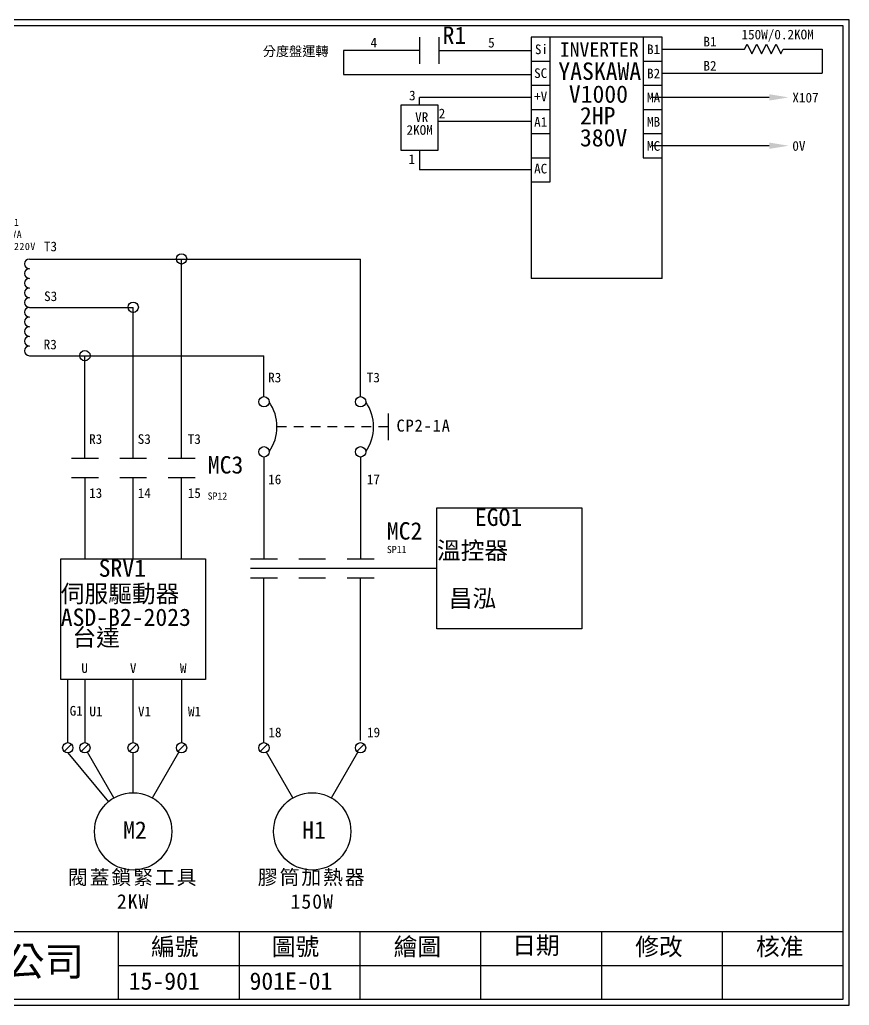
# Model space of a CAD drawing. Extents: x 10 to 297, y 3 to 207.
# Drawn here: x 125.3 to 297, y 3 to 207 of the extents above; entities that cross this region are included whole.
import ezdxf
from ezdxf import colors
from ezdxf.entities.mleader import LeaderData, LeaderLine
from ezdxf.math import Vec2, Vec3

# ---------------------------------------------------------------- set-up
doc = ezdxf.new("R2010")
doc.units = 0
doc.linetypes.add('HIDDEN9', pattern=[3.5, 2, -1.5])
doc.layers.get('0').update_dxf_attribs({"linetype": 'CONTINUOUS'})
doc.layers.add('圖框層', color=7, linetype='CONTINUOUS')
doc.layers.add('標尺寸層', color=3, linetype='CONTINUOUS')
doc.styles.add('STSL', font='kaiu.ttf')
doc.styles.add('標楷體', font='kaiu.ttf')

msp = doc.modelspace()

# ---------------------------------------------------------------- linework, layer by layer
for p, q in [((258.3, 203.39), (231.15, 203.39)), ((231.15, 203.39), (231.15, 153.39)), ((231.15, 203.39), (231.15, 193.39)), ((231.15, 203.39), (231.15, 198.39)), ((235.1, 198.39), (235.1, 203.39)), ((254.35, 203.39), (254.35, 198.39)), ((258.3, 153.39), (258.3, 203.39)), ((258.3, 198.39), (258.3, 203.39)), ((208.05, 200.6), (192.28, 200.6)), ((192.28, 200.6), (192.28, 195.6)), ((212.02, 200.6), (231.15, 200.6)), ((258.3, 200.89), (275.33, 200.89)), ((275.33, 200.89), (275.83, 201.89)), ((275.83, 201.89), (276.83, 199.89)), ((276.83, 199.89), (277.83, 201.89)), ((277.83, 201.89), (278.83, 199.89)), ((278.83, 199.89), (279.83, 201.89)), ((279.83, 201.89), (280.83, 199.89)), ((280.83, 199.89), (281.83, 201.89)), ((281.83, 201.89), (282.83, 199.89)), ((282.83, 199.89), (283.33, 200.89)), ((283.33, 200.89), (291.36, 200.89)), ((291.36, 200.89), (291.36, 195.89)), ((231.15, 198.39), (235.1, 198.39)), ((235.1, 193.39), (235.1, 198.39)), ((254.35, 198.39), (258.3, 198.39)), ((254.35, 198.39), (254.35, 193.39)), ((258.3, 193.39), (258.3, 198.39)), ((258.3, 195.89), (291.36, 195.89)), ((192.28, 195.6), (231.15, 195.6)), ((231.15, 193.39), (235.1, 193.39)), ((235.1, 188.39), (235.1, 193.39)), ((254.35, 193.39), (258.3, 193.39)), ((254.35, 193.39), (254.35, 188.39)), ((258.3, 188.39), (258.3, 193.39)), ((208.01, 189.34), (208.01, 190.89)), ((231.15, 190.89), (208.01, 190.89)), ((204.21, 189.34), (211.8, 189.34)), ((204.21, 179.87), (204.21, 189.34)), ((211.8, 189.34), (211.8, 179.87)), ((231.15, 188.39), (235.1, 188.39)), ((235.1, 183.39), (235.1, 188.39)), ((254.35, 188.39), (258.3, 188.39)), ((254.35, 188.39), (254.35, 183.39)), ((258.3, 183.39), (258.3, 188.39)), ((231.15, 185.89), (211.8, 185.89)), ((231.15, 183.39), (235.1, 183.39)), ((235.1, 178.39), (235.1, 183.39)), ((254.35, 183.39), (258.3, 183.39)), ((254.35, 183.39), (258.3, 183.39)), ((254.35, 183.39), (254.35, 178.39)), ((258.3, 178.39), (258.3, 183.39)), ((211.8, 179.87), (204.21, 179.87)), ((208.01, 179.87), (208.01, 175.89)), ((231.15, 178.39), (235.1, 178.39)), ((235.1, 173.39), (235.1, 178.39)), ((254.35, 178.39), (258.3, 178.39)), ((231.15, 175.89), (208.01, 175.89)), ((231.15, 173.39), (235.1, 173.39)), ((258.3, 153.39), (231.15, 153.39)), ((158.78, 70.43), (158.78, 57.36)), ((136, 57.05), (134.49, 55.53)), ((139.54, 57.05), (138.03, 55.53)), ((144.77, 45.92), (139.32, 55.36)), ((149.53, 57.04), (148.01, 55.53)), ((152.77, 45.92), (158.23, 55.37)), ((159.54, 57.05), (158.03, 55.53)), ((176.6, 57.05), (175.09, 55.53)), ((181.83, 45.92), (176.38, 55.36)), ((189.83, 45.92), (195.29, 55.37)), ((196.6, 57.05), (195.09, 55.53))]:
    msp.add_line(p, q)
at = {"color": 7, "linetype": 'HIDDEN9'}
msp.add_line((201.52, 122.72), (178.55, 122.72), dxfattribs=at)
for centre, radius in [((158.78, 157.47), 1.07), ((148.78, 147.46), 1.07), ((138.79, 137.44), 1.07), ((175.85, 127.89), 1.07), ((195.85, 127.89), 1.07), ((175.85, 117.54), 1.07), ((195.85, 117.54), 1.07), ((135.24, 56.29), 1.07), ((138.78, 56.29), 1.07), ((148.77, 56.29), 1.07), ((158.78, 56.29), 1.07), ((175.84, 56.29), 1.07), ((195.84, 56.29), 1.07), ((148.77, 38.99), 8), ((185.83, 38.99), 8)]:
    msp.add_circle(centre, radius)
at = {"color": 7}
for centre in [(169.49, 122.72), (189.49, 122.72)]:
    msp.add_arc(centre, 9.05, 325.1286, 34.8714, dxfattribs=at)
at = {"layer": '圖框層', "color": 7}
for p, q in [((297, 206.97), (10, 206.97)), ((297, 3), (297, 206.97)), ((295.75, 205.72), (11.25, 205.72)), ((295.75, 4.25), (295.75, 205.72)), ((11.25, 18.25), (295.75, 18.25)), ((145.75, 4.25), (145.75, 18.25)), ((170.75, 4.25), (170.75, 18.25)), ((195.75, 4.25), (195.75, 18.25)), ((220.75, 4.25), (220.75, 18.25)), ((245.75, 4.25), (245.75, 18.25)), ((270.75, 4.25), (270.75, 18.25)), ((145.75, 11.25), (295.75, 11.25)), ((11.25, 4.25), (295.75, 4.25)), ((10, 3), (297, 3))]:
    msp.add_line(p, q, dxfattribs=at)
at = {"layer": '標尺寸層', "color": 7}
for p, q in [((208.05, 203.39), (208.05, 197.82)), ((212.02, 203.39), (212.02, 197.82)), ((127.29, 157.44), (158.79, 157.44)), ((158.79, 116.22), (158.79, 157.44)), ((158.79, 157.44), (195.85, 157.44)), ((195.85, 137.44), (195.85, 157.44)), ((195.85, 128.96), (195.85, 157.44)), ((158.78, 156.4), (158.78, 156.34)), ((127.29, 147.44), (148.76, 147.44)), ((148.76, 116.22), (148.76, 147.44)), ((148.78, 146.39), (148.78, 146.33)), ((127.29, 137.44), (138.79, 137.44)), ((138.79, 116.22), (138.79, 137.44)), ((138.79, 137.44), (175.85, 137.44)), ((138.79, 137.44), (138.79, 137.44)), ((175.85, 128.96), (175.85, 137.44)), ((138.79, 136.37), (138.79, 136.3)), ((201.52, 125.45), (201.52, 119.98)), ((175.85, 116.47), (175.85, 116.4)), ((175.85, 116.4), (175.85, 95.42)), ((195.85, 116.47), (195.85, 116.4)), ((195.85, 116.4), (195.85, 95.42)), ((136, 116.22), (141.57, 116.22)), ((145.98, 116.22), (151.55, 116.22)), ((156, 116.22), (161.57, 116.22)), ((136, 112.24), (141.57, 112.24)), ((138.74, 112.24), (138.74, 95.42)), ((145.98, 112.25), (151.55, 112.25)), ((148.71, 112.25), (148.71, 95.43)), ((156, 112.24), (161.57, 112.24)), ((158.74, 112.24), (158.74, 95.42)), ((211.66, 80.94), (211.66, 105.94)), ((211.66, 105.94), (241.66, 105.94)), ((241.66, 105.94), (241.66, 80.94)), ((133.78, 70.42), (133.78, 95.42)), ((133.78, 95.42), (163.77, 95.42)), ((163.77, 95.43), (163.77, 70.43)), ((173.07, 95.42), (178.63, 95.42)), ((183.04, 95.43), (188.61, 95.43)), ((193.07, 95.42), (198.63, 95.42)), ((173.07, 93.44), (211.66, 93.44)), ((173.07, 91.45), (178.63, 91.45)), ((175.84, 57.36), (175.83, 91.45)), ((183.04, 91.45), (188.61, 91.45)), ((193.07, 91.45), (198.63, 91.45)), ((195.84, 57.8), (195.83, 91.45)), ((216.66, 80.94), (211.66, 80.94)), ((241.66, 80.94), (216.66, 80.94)), ((138.78, 70.42), (133.78, 70.42)), ((135.24, 57.36), (135.24, 70.42)), ((163.77, 70.43), (138.78, 70.42)), ((138.78, 70.42), (138.78, 57.36)), ((148.77, 57.36), (148.76, 70.43)), ((135.24, 55.22), (143.65, 45.13)), ((148.77, 46.99), (148.77, 55.22))]:
    msp.add_line(p, q, dxfattribs=at)
for centre in [(127.29, 156.44), (127.29, 154.44), (127.29, 152.44), (127.29, 150.44), (127.29, 148.44), (127.29, 146.44), (127.29, 144.44), (127.29, 142.44), (127.29, 140.44), (127.29, 138.44)]:
    msp.add_arc(centre, 1, 90, 270, dxfattribs=at)

# ---------------------------------------------------------------- texts
at = {"color": 0, "attachment_point": 2, "style": '標楷體'}
for s, insert, char_height, width in [('\\pt4.875;{\\T1.1;TR1\\P4KVA\\P380V/220V}', (123.55, 165.8), 1.5, 17.6312), ('\\pt5;{\\T1.1;CP2-1A}', (208.89, 124.22), 2.5, 12.3036), ('{\\T1.1;閥蓋鎖緊工具\\P2KW}', (148.77, 30.99), 3, 33.5839), ('{\\T1.1;膠筒加熱器\\P150W}', (185.83, 30.99), 3, 33.5839)]:
    msp.add_mtext(s, dxfattribs=dict(at, insert=insert, char_height=char_height, width=width))
at = {"layer": '圖框層', "color": 4, "style": 'STSL'}
for s, height, p in [('R1', 3.6, (212.82, 201.96)), ('150W/0.2KOM', 2, (274.68, 202.9)), ('4', 2, (197.89, 201.22)), ('5', 2, (222.24, 201.22)), ('Si', 2, (231.92, 199.84)), ('INVERTER', 3, (237.08, 199.3)), ('B1', 2, (266.81, 201.43)), ('分度盤運轉', 2, (175.59, 199.44)), ('B1', 2, (255.13, 199.84)), ('YASKAWA', 3.6, (236.78, 194.52)), ('B2', 2, (266.81, 196.43)), ('SC', 2, (231.76, 194.91)), ('B2', 2, (255.13, 194.84)), ('3', 2, (205.87, 190.29)), ('+V', 2, (231.76, 190.08)), ('V1000', 3.6, (238.95, 189.78)), ('MA', 2, (255.13, 189.84)), ('X107', 2, (285.21, 189.84)), ('VR', 2, (207.13, 185.81)), ('2', 2, (212.01, 186.57)), ('2HP', 3.6, (241.25, 185.3)), ('A1', 2, (231.76, 184.81)), ('MB', 2, (255.13, 184.84)), ('2KOM', 2, (205.35, 183.15)), ('380V', 3.6, (241.25, 180.75)), ('MC', 2, (255.13, 179.84)), ('0V', 2, (285.21, 179.84)), ('1', 2, (205.77, 177.11)), ('AC', 2, (231.76, 175.15)), ('T3', 2, (130.29, 159.05)), ('S3', 2, (130.33, 148.74)), ('R3', 2, (130.24, 138.76)), ('R3', 2, (176.71, 131.92)), ('T3', 2, (197.12, 131.92)), ('R3', 2, (139.65, 119.18)), ('S3', 2, (149.71, 119.18)), ('T3', 2, (160.06, 119.18)), ('MC3', 3.6, (164.22, 113.05)), ('16', 2, (176.71, 110.84)), ('17', 2, (197.12, 110.84)), ('13', 2, (139.65, 108.01)), ('14', 2, (149.71, 108.01)), ('15', 2, (160.06, 108.01)), ('SP12', 1.5, (164.17, 107.64)), ('EGO1', 3.6, (219.51, 102.2)), ('MC2', 3.6, (201.28, 99.38)), ('SP11', 1.5, (201.28, 96.58)), ('溫控器', 3.6, (211.66, 95.33)), ('SRV1', 3.6, (141.63, 91.68)), ('伺服驅動器', 3.6, (133.78, 86.38)), ('昌泓', 3.6, (214.08, 85.42)), ('ASD-B2-2023', 3.6, (133.78, 81.51)), ('台達', 3.6, (136.2, 77.36)), ('U', 2, (138.04, 71.79)), ('V', 2, (148.09, 71.79)), ('W', 2, (158.45, 71.79)), ('G1', 2, (135.62, 62.95)), ('U1', 2, (139.7, 62.81)), ('V1', 2, (149.76, 62.81)), ('W1', 2, (160.11, 62.81)), ('18', 2, (176.76, 58.48)), ('19', 2, (197.17, 58.48)), ('M2', 3.6, (146.69, 37.47)), ('H1', 3.6, (183.75, 37.47)), ('編號', 3.6, (152.47, 13.34)), ('圖號', 3.6, (177.47, 13.34)), ('繪圖', 3.6, (202.69, 13.34)), ('日期', 3.6, (227.22, 13.59)), ('修改', 3.6, (252.69, 13.34)), ('核准', 3.6, (277.69, 13.34)), ('泓陞自動化科技有限公司', 6, (48.6, 9.08)), ('15-901', 3.6, (147.86, 6.22)), ('901E-01', 3.6, (172.86, 6.22))]:
    msp.add_text(s, height=height, dxfattribs=at).set_placement(p)

# ---------------------------------------------------------------- leaders
at = {"layer": '標尺寸層', "color": 7}
ml = msp.add_multileader_mtext('Standard', dxfattribs=at)
ml.set_content('', color=7)
ml.set_leader_properties()
ml.build(insert=Vec2(0, 0))
ml.multileader.update_dxf_attribs({"text_right_attachment_type": 6, "dogleg_length": 0.36})
ctx = ml.context
ctx.base_point, ctx.plane_origin = Vec3(253.94, 192.89), Vec3(284.44, 190.89)
ctx.right_attachment, ctx.text_align_type = 6, 2
notes = []
notes.append((ctx, [(0, (1, 1, 0), (258.3, 190.89), (-1, 0), 0.36, [(0, [(284.44, 190.89)], 0, [])])]))
ctx.mtext.insert, ctx.mtext.alignment, ctx.mtext.flow_direction = Vec3(255.94, 194.89), 3, 5
ml = msp.add_multileader_mtext('Standard', dxfattribs=at)
ml.set_content('', color=7)
ml.set_leader_properties()
ml.build(insert=Vec2(0, 0))
ml.multileader.update_dxf_attribs({"text_right_attachment_type": 6, "dogleg_length": 0.36})
ctx = ml.context
ctx.base_point, ctx.plane_origin = Vec3(253.94, 182.89), Vec3(284.44, 180.89)
ctx.right_attachment, ctx.text_align_type = 6, 2
notes.append((ctx, [(0, (1, 1, 0), (258.3, 180.89), (-1, 0), 0.36, [(0, [(284.44, 180.89)], 0, [])])]))
ctx.mtext.insert, ctx.mtext.alignment, ctx.mtext.flow_direction = Vec3(255.94, 184.89), 3, 5
for ctx, leaders in notes:
    for number, flags, end, landing, length, lines in leaders:
        leader = LeaderData()
        leader.index, (leader.has_last_leader_line, leader.has_dogleg_vector, leader.attachment_direction) = number, flags
        leader.last_leader_point, leader.dogleg_vector, leader.dogleg_length = Vec3(end), Vec3(landing), length
        for number, points, colour, breaks in lines:
            line = LeaderLine()
            line.index, line.vertices, line.color, line.breaks = number, Vec3.list(points), colors.encode_raw_color(colour), breaks
            leader.lines.append(line)
        ctx.leaders.append(leader)

doc.saveas('drawing.dxf')
